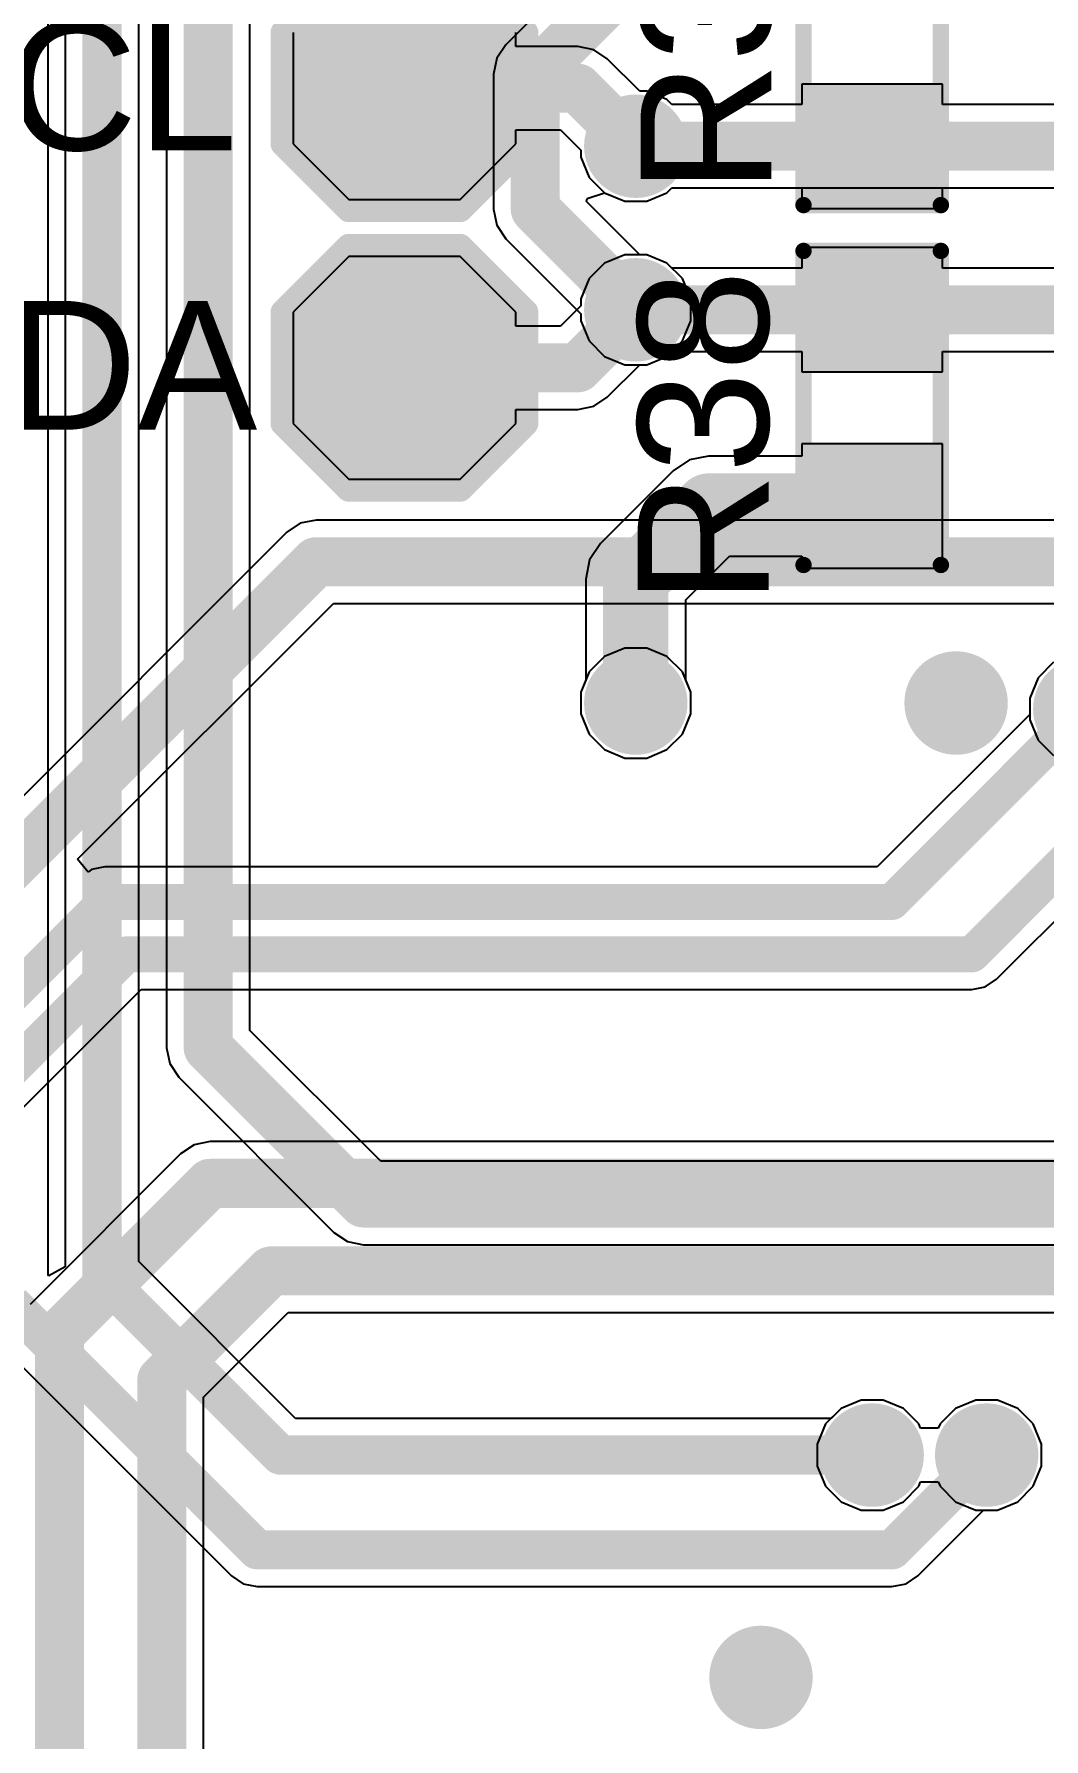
# Model space of a CAD drawing. Header units: millimetres. Extents: x -0.27 to 3.94, y -1.19 to 3.
# Drawn here: x 1.209 to 1.517, y 1.765 to 2.286 of the extents above; entities that cross this region are included whole.
import ezdxf

# ---------------------------------------------------------------- set-up
doc = ezdxf.new("R2010")
doc.units = ezdxf.units.MM
doc.header["$MEASUREMENT"] = 0
for name, color, linetype in [('BottomLayer', 5, 'Continuous'), ('BottomSolder', 6, 'Continuous'), ('TopLayer', 1, 'Continuous'), ('TopOverlay', 2, 'Continuous'), ('TopPaste', 8, 'Continuous'), ('TopSolder', 216, 'Continuous'), ('ViaHoleLayer', 16, 'Continuous')]:
    doc.layers.add(name, color=color, linetype=linetype)
doc.styles.add('Arial', font='', dxfattribs={"height": 0.2})
doc.styles.get('Arial').set_extended_font_data('Arial')

# ---------------------------------------------------------------- blocks, each defined once
blk = doc.blocks.new('R___0603_69')
at = {"layer": 'TopLayer'}
for points in [[(-0.015, 0.0175), (-0.015, -0.0175), (-0.045, -0.0175), (-0.045, 0.0175)], [(0.045, 0.0175), (0.045, -0.0175), (0.015, -0.0175), (0.015, 0.0175)]]:
    blk.add_hatch(color=1, dxfattribs=at).paths.add_polyline_path(points)
at = {"layer": 'TopPaste'}
for points in [[(-0.015, 0.0175), (-0.015, -0.0175), (-0.045, -0.0175), (-0.045, 0.0175)], [(0.045, 0.0175), (0.045, -0.0175), (0.015, -0.0175), (0.015, 0.0175)]]:
    blk.add_hatch(color=8, dxfattribs=at).paths.add_polyline_path(points)
at = {"layer": 'TopSolder'}
for points in [[(-0.011, 0.0215), (-0.011, -0.0215), (-0.049, -0.0215), (-0.049, 0.0215)], [(0.049, 0.0215), (0.049, -0.0215), (0.011, -0.0215), (0.011, 0.0215)]]:
    blk.add_hatch(color=216, dxfattribs=at).paths.add_polyline_path(points)
at = {"layer": 'TopOverlay', "const_width": 0.005}
for points in [[(0.048, 0.021), (-0.048, 0.021)], [(-0.048, -0.021), (-0.048, 0.021)], [(0.048, -0.021), (0.048, 0.021)], [(0.048, -0.021), (-0.048, -0.021)]]:
    blk.add_lwpolyline(points, dxfattribs=at)
at = {"layer": 'TopOverlay', "const_width": 0.0025}
for points in [[(-0.04925, 0.021, 1), (-0.04675, 0.021, 1)], [(-0.04925, 0.021, 1), (-0.04675, 0.021, 1)], [(0.04675, 0.021, 1), (0.04925, 0.021, 1)], [(0.04675, 0.021, 1), (0.04925, 0.021, 1)], [(-0.04925, -0.021, 1), (-0.04675, -0.021, 1)], [(-0.04925, -0.021, 1), (-0.04675, -0.021, 1)], [(0.04675, -0.021, 1), (0.04925, -0.021, 1)], [(0.04675, -0.021, 1), (0.04925, -0.021, 1)]]:
    blk.add_lwpolyline(points, format="xyb", close=True, dxfattribs=at)
blk = doc.blocks.new('R___0603_70')
at = {"layer": 'TopLayer'}
for points in [[(-0.015, 0.0175), (-0.015, -0.0175), (-0.045, -0.0175), (-0.045, 0.0175)], [(0.045, 0.0175), (0.045, -0.0175), (0.015, -0.0175), (0.015, 0.0175)]]:
    blk.add_hatch(color=1, dxfattribs=at).paths.add_polyline_path(points)
at = {"layer": 'TopPaste'}
for points in [[(-0.015, 0.0175), (-0.015, -0.0175), (-0.045, -0.0175), (-0.045, 0.0175)], [(0.045, 0.0175), (0.045, -0.0175), (0.015, -0.0175), (0.015, 0.0175)]]:
    blk.add_hatch(color=8, dxfattribs=at).paths.add_polyline_path(points)
at = {"layer": 'TopSolder'}
for points in [[(-0.011, 0.0215), (-0.011, -0.0215), (-0.049, -0.0215), (-0.049, 0.0215)], [(0.049, 0.0215), (0.049, -0.0215), (0.011, -0.0215), (0.011, 0.0215)]]:
    blk.add_hatch(color=216, dxfattribs=at).paths.add_polyline_path(points)
at = {"layer": 'TopOverlay', "const_width": 0.005}
for points in [[(-0.048, 0.021), (0.048, 0.021)], [(-0.048, 0.021), (-0.048, -0.021)], [(0.048, 0.021), (0.048, -0.021)], [(-0.048, -0.021), (0.048, -0.021)]]:
    blk.add_lwpolyline(points, dxfattribs=at)
at = {"layer": 'TopOverlay', "const_width": 0.0025}
for points in [[(-0.04925, 0.021, 1), (-0.04675, 0.021, 1)], [(-0.04925, 0.021, 1), (-0.04675, 0.021, 1)], [(0.04675, 0.021, 1), (0.04925, 0.021, 1)], [(0.04675, 0.021, 1), (0.04925, 0.021, 1)], [(-0.04925, -0.021, 1), (-0.04675, -0.021, 1)], [(-0.04925, -0.021, 1), (-0.04675, -0.021, 1)], [(0.04675, -0.021, 1), (0.04925, -0.021, 1)], [(0.04675, -0.021, 1), (0.04925, -0.021, 1)]]:
    blk.add_lwpolyline(points, format="xyb", close=True, dxfattribs=at)
blk = doc.blocks.new('T__________115')
at = {"layer": 'TopLayer'}
blk.add_hatch(color=1, dxfattribs=at).paths.add_polyline_path([(0.015, 0.03), (-0.015, 0.03), (-0.03, 0.015), (-0.03, -0.015), (-0.015, -0.03), (0.015, -0.03), (0.03, -0.015), (0.03, 0.015)])
at = {"layer": 'TopPaste'}
blk.add_hatch(color=8, dxfattribs=at).paths.add_polyline_path([(0.015, 0.03), (-0.015, 0.03), (-0.03, 0.015), (-0.03, -0.015), (-0.015, -0.03), (0.015, -0.03), (0.03, -0.015), (0.03, 0.015)])
at = {"layer": 'TopSolder'}
blk.add_hatch(color=216, dxfattribs=at).paths.add_polyline_path([(0.017, 0.034), (-0.017, 0.034), (-0.034, 0.017), (-0.034, -0.017), (-0.017, -0.034), (0.017, -0.034), (0.034, -0.017), (0.034, 0.017)])
at = {"layer": 'TopOverlay', "const_width": 0.00787}
for points in [[(-0.037, 0.017), (-0.017, 0.037)], [(-0.017, 0.037), (0.017, 0.037)], [(-0.017, 0.037), (0.017, 0.037)], [(0.017, 0.037), (0.037, 0.017)], [(-0.037, -0.017), (-0.037, 0.017)], [(0.037, -0.017), (0.037, 0.017)], [(-0.037, -0.017), (-0.017, -0.037)], [(0.017, -0.037), (0.037, -0.017)], [(-0.017, -0.037), (0.017, -0.037)], [(-0.017, -0.037), (0.017, -0.037)]]:
    blk.add_lwpolyline(points, dxfattribs=at)
at = {"layer": 'TopOverlay', "const_width": 0.00394}
for points in [[(-0.01897, 0.037, 1), (-0.01503, 0.037, 1)], [(-0.01897, 0.037, 1), (-0.01503, 0.037, 1)], [(-0.01897, 0.037, 1), (-0.01503, 0.037, 1)], [(0.01503, 0.037, 1), (0.01897, 0.037, 1)], [(0.01503, 0.037, 1), (0.01897, 0.037, 1)], [(0.01503, 0.037, 1), (0.01897, 0.037, 1)], [(-0.03897, 0.017, 1), (-0.03503, 0.017, 1)], [(-0.03897, 0.017, 1), (-0.03503, 0.017, 1)], [(0.03503, 0.017, 1), (0.03897, 0.017, 1)], [(0.03503, 0.017, 1), (0.03897, 0.017, 1)], [(-0.03897, -0.017, 1), (-0.03503, -0.017, 1)], [(-0.03897, -0.017, 1), (-0.03503, -0.017, 1)], [(0.03503, -0.017, 1), (0.03897, -0.017, 1)], [(0.03503, -0.017, 1), (0.03897, -0.017, 1)], [(-0.01897, -0.037, 1), (-0.01503, -0.037, 1)], [(-0.01897, -0.037, 1), (-0.01503, -0.037, 1)], [(-0.01897, -0.037, 1), (-0.01503, -0.037, 1)], [(0.01503, -0.037, 1), (0.01897, -0.037, 1)], [(0.01503, -0.037, 1), (0.01897, -0.037, 1)], [(0.01503, -0.037, 1), (0.01897, -0.037, 1)]]:
    blk.add_lwpolyline(points, format="xyb", close=True, dxfattribs=at)
blk = doc.blocks.new('T__________116')
at = {"layer": 'TopLayer'}
blk.add_hatch(color=1, dxfattribs=at).paths.add_polyline_path([(0.015, 0.03), (-0.015, 0.03), (-0.03, 0.015), (-0.03, -0.015), (-0.015, -0.03), (0.015, -0.03), (0.03, -0.015), (0.03, 0.015)])
at = {"layer": 'TopPaste'}
blk.add_hatch(color=8, dxfattribs=at).paths.add_polyline_path([(0.015, 0.03), (-0.015, 0.03), (-0.03, 0.015), (-0.03, -0.015), (-0.015, -0.03), (0.015, -0.03), (0.03, -0.015), (0.03, 0.015)])
at = {"layer": 'TopSolder'}
blk.add_hatch(color=216, dxfattribs=at).paths.add_polyline_path([(0.017, 0.034), (-0.017, 0.034), (-0.034, 0.017), (-0.034, -0.017), (-0.017, -0.034), (0.017, -0.034), (0.034, -0.017), (0.034, 0.017)])
at = {"layer": 'TopOverlay', "const_width": 0.00787}
for points in [[(-0.037, 0.017), (-0.017, 0.037)], [(-0.017, 0.037), (0.017, 0.037)], [(-0.017, 0.037), (0.017, 0.037)], [(0.017, 0.037), (0.037, 0.017)], [(-0.037, -0.017), (-0.037, 0.017)], [(0.037, -0.017), (0.037, 0.017)], [(-0.037, -0.017), (-0.017, -0.037)], [(0.017, -0.037), (0.037, -0.017)], [(-0.017, -0.037), (0.017, -0.037)], [(-0.017, -0.037), (0.017, -0.037)]]:
    blk.add_lwpolyline(points, dxfattribs=at)
at = {"layer": 'TopOverlay', "const_width": 0.00394}
for points in [[(-0.01897, 0.037, 1), (-0.01503, 0.037, 1)], [(-0.01897, 0.037, 1), (-0.01503, 0.037, 1)], [(-0.01897, 0.037, 1), (-0.01503, 0.037, 1)], [(0.01503, 0.037, 1), (0.01897, 0.037, 1)], [(0.01503, 0.037, 1), (0.01897, 0.037, 1)], [(0.01503, 0.037, 1), (0.01897, 0.037, 1)], [(-0.03897, 0.017, 1), (-0.03503, 0.017, 1)], [(-0.03897, 0.017, 1), (-0.03503, 0.017, 1)], [(0.03503, 0.017, 1), (0.03897, 0.017, 1)], [(0.03503, 0.017, 1), (0.03897, 0.017, 1)], [(-0.03897, -0.017, 1), (-0.03503, -0.017, 1)], [(-0.03897, -0.017, 1), (-0.03503, -0.017, 1)], [(0.03503, -0.017, 1), (0.03897, -0.017, 1)], [(0.03503, -0.017, 1), (0.03897, -0.017, 1)], [(-0.01897, -0.037, 1), (-0.01503, -0.037, 1)], [(-0.01897, -0.037, 1), (-0.01503, -0.037, 1)], [(-0.01897, -0.037, 1), (-0.01503, -0.037, 1)], [(0.01503, -0.037, 1), (0.01897, -0.037, 1)], [(0.01503, -0.037, 1), (0.01897, -0.037, 1)], [(0.01503, -0.037, 1), (0.01897, -0.037, 1)]]:
    blk.add_lwpolyline(points, format="xyb", close=True, dxfattribs=at)

msp = doc.modelspace()

# ---------------------------------------------------------------- hatches: boundary and pattern name
at = {"layer": 'BottomLayer'}
h = msp.add_hatch(color=5, dxfattribs=at)
edge = h.paths.add_edge_path()
edge.add_arc((1.39272, 2.252), 0.01181, 0, 360)
h = msp.add_hatch(color=5, dxfattribs=at)
edge = h.paths.add_edge_path()
edge.add_arc((1.39272, 2.202), 0.01181, 0, 360)
h = msp.add_hatch(color=5, dxfattribs=at)
edge = h.paths.add_edge_path()
edge.add_arc((1.39272, 2.08181), 0.01181, 0, 360)
h = msp.add_hatch(color=5, dxfattribs=at)
edge = h.paths.add_edge_path()
edge.add_arc((1.49065, 2.08181), 0.01181, 0, 360)
h = msp.add_hatch(color=5, dxfattribs=at)
edge = h.paths.add_edge_path()
edge.add_arc((1.465, 1.85195), 0.01181, 0, 360)
h = msp.add_hatch(color=5, dxfattribs=at)
edge = h.paths.add_edge_path()
edge.add_arc((1.5, 1.85195), 0.01181, 0, 360)
h = msp.add_hatch(color=5, dxfattribs=at)
edge = h.paths.add_edge_path()
edge.add_arc((1.431, 1.784), 0.01181, 0, 360)
at = {"layer": 'BottomSolder'}
h = msp.add_hatch(color=6, dxfattribs=at)
edge = h.paths.add_edge_path()
edge.add_arc((1.39272, 2.252), 0.01581, 0, 360)
h = msp.add_hatch(color=6, dxfattribs=at)
edge = h.paths.add_edge_path()
edge.add_arc((1.39272, 2.202), 0.01581, 0, 360)
h = msp.add_hatch(color=6, dxfattribs=at)
edge = h.paths.add_edge_path()
edge.add_arc((1.39272, 2.08181), 0.01581, 0, 360)
h = msp.add_hatch(color=6, dxfattribs=at)
edge = h.paths.add_edge_path()
edge.add_arc((1.49065, 2.08181), 0.01581, 0, 360)
h = msp.add_hatch(color=6, dxfattribs=at)
edge = h.paths.add_edge_path()
edge.add_arc((1.53, 2.08), 0.01581, 0, 360)
h = msp.add_hatch(color=6, dxfattribs=at)
edge = h.paths.add_edge_path()
edge.add_arc((1.465, 1.85195), 0.01581, 0, 360)
h = msp.add_hatch(color=6, dxfattribs=at)
edge = h.paths.add_edge_path()
edge.add_arc((1.5, 1.85195), 0.01581, 0, 360)
h = msp.add_hatch(color=6, dxfattribs=at)
edge = h.paths.add_edge_path()
edge.add_arc((1.431, 1.784), 0.01581, 0, 360)
at = {"layer": 'TopLayer'}
h = msp.add_hatch(color=1, dxfattribs=at)
edge = h.paths.add_edge_path()
edge.add_arc((1.39272, 2.252), 0.01181, 0, 360)
h = msp.add_hatch(color=1, dxfattribs=at)
edge = h.paths.add_edge_path()
edge.add_arc((1.39272, 2.202), 0.01181, 0, 360)
h = msp.add_hatch(color=1, dxfattribs=at)
edge = h.paths.add_edge_path()
edge.add_arc((1.39272, 2.08181), 0.01181, 0, 360)
h = msp.add_hatch(color=1, dxfattribs=at)
edge = h.paths.add_edge_path()
edge.add_arc((1.49065, 2.08181), 0.01181, 0, 360)
h = msp.add_hatch(color=1, dxfattribs=at)
edge = h.paths.add_edge_path()
edge.add_arc((1.465, 1.85195), 0.01181, 0, 360)
h = msp.add_hatch(color=1, dxfattribs=at)
edge = h.paths.add_edge_path()
edge.add_arc((1.5, 1.85195), 0.01181, 0, 360)
h = msp.add_hatch(color=1, dxfattribs=at)
edge = h.paths.add_edge_path()
edge.add_arc((1.431, 1.784), 0.01181, 0, 360)
at = {"layer": 'TopSolder'}
h = msp.add_hatch(color=216, dxfattribs=at)
edge = h.paths.add_edge_path()
edge.add_arc((1.39272, 2.252), 0.01581, 0, 360)
h = msp.add_hatch(color=216, dxfattribs=at)
edge = h.paths.add_edge_path()
edge.add_arc((1.39272, 2.202), 0.01581, 0, 360)
h = msp.add_hatch(color=216, dxfattribs=at)
edge = h.paths.add_edge_path()
edge.add_arc((1.39272, 2.08181), 0.01581, 0, 360)
h = msp.add_hatch(color=216, dxfattribs=at)
edge = h.paths.add_edge_path()
edge.add_arc((1.49065, 2.08181), 0.01581, 0, 360)
h = msp.add_hatch(color=216, dxfattribs=at)
edge = h.paths.add_edge_path()
edge.add_arc((1.53, 2.08), 0.01581, 0, 360)
h = msp.add_hatch(color=216, dxfattribs=at)
edge = h.paths.add_edge_path()
edge.add_arc((1.465, 1.85195), 0.01581, 0, 360)
h = msp.add_hatch(color=216, dxfattribs=at)
edge = h.paths.add_edge_path()
edge.add_arc((1.5, 1.85195), 0.01581, 0, 360)
h = msp.add_hatch(color=216, dxfattribs=at)
edge = h.paths.add_edge_path()
edge.add_arc((1.431, 1.784), 0.01581, 0, 360)
at = {"layer": 'ViaHoleLayer'}
h = msp.add_hatch(color=16, dxfattribs=at)
edge = h.paths.add_edge_path()
edge.add_arc((1.39272, 2.252), 0.00591, 0, 360)
h = msp.add_hatch(color=16, dxfattribs=at)
edge = h.paths.add_edge_path()
edge.add_arc((1.39272, 2.202), 0.00591, 0, 360)
h = msp.add_hatch(color=16, dxfattribs=at)
edge = h.paths.add_edge_path()
edge.add_arc((1.39272, 2.08181), 0.00591, 0, 360)
h = msp.add_hatch(color=16, dxfattribs=at)
edge = h.paths.add_edge_path()
edge.add_arc((1.49065, 2.08181), 0.00591, 0, 360)
h = msp.add_hatch(color=16, dxfattribs=at)
edge = h.paths.add_edge_path()
edge.add_arc((1.465, 1.85195), 0.00591, 0, 360)
h = msp.add_hatch(color=16, dxfattribs=at)
edge = h.paths.add_edge_path()
edge.add_arc((1.5, 1.85195), 0.00591, 0, 360)
h = msp.add_hatch(color=16, dxfattribs=at)
edge = h.paths.add_edge_path()
edge.add_arc((1.431, 1.784), 0.00591, 0, 360)

# ---------------------------------------------------------------- linework, layer by layer
at = {"layer": 'BottomLayer'}
for p, q in [((1.37499, 2.30501), (1.35299, 2.28301)), ((1.35299, 2.28301), (1.35023, 2.27888)), ((1.35023, 2.27888), (1.34926, 2.274)), ((1.34926, 2.274), (1.34926, 2.23272)), ((1.37763, 2.23511), (1.37783, 2.23604)), ((1.37783, 2.23604), (1.38318, 2.23774)), ((1.38318, 2.23774), (1.38332, 2.23769)), ((1.38332, 2.23769), (1.38937, 2.23519)), ((1.39606, 2.23519), (1.40224, 2.23775)), ((1.40224, 2.23775), (1.40375, 2.23926)), ((1.40375, 2.23926), (1.61177, 2.23926)), ((1.34926, 2.23272), (1.35023, 2.22784)), ((1.39393, 2.21881), (1.37763, 2.23511)), ((1.38937, 2.23519), (1.39606, 2.23519)), ((1.35023, 2.22784), (1.35299, 2.2237)), ((1.35299, 2.2237), (1.37591, 2.20079)), ((1.39606, 2.21881), (1.39393, 2.21881)), ((1.40224, 2.21625), (1.39606, 2.21881)), ((1.40697, 2.21152), (1.40224, 2.21625)), ((1.40953, 2.20534), (1.40697, 2.21152)), ((1.40953, 2.19866), (1.40953, 2.20534)), ((1.37591, 2.20079), (1.37591, 2.19866)), ((1.37591, 2.19866), (1.37847, 2.19248)), ((1.40697, 2.19248), (1.40953, 2.19866)), ((1.37847, 2.19248), (1.38319, 2.18775)), ((1.40224, 2.18775), (1.40697, 2.19248)), ((1.38319, 2.18775), (1.38937, 2.18519)), ((1.38937, 2.18519), (1.39606, 2.18519)), ((1.39606, 2.18519), (1.40224, 2.18775)), ((1.29012, 2.13678), (1.28599, 2.13401)), ((1.295, 2.13775), (1.29012, 2.13678)), ((1.67666, 2.13775), (1.295, 2.13775)), ((1.28599, 2.13401), (0.83379, 1.68181)), ((1.22207, 2.03405), (1.30028, 2.11226)), ((1.30028, 2.11226), (1.67138, 2.11226)), ((1.38319, 2.09606), (1.37847, 2.09133)), ((1.38937, 2.09862), (1.38319, 2.09606)), ((1.39606, 2.09862), (1.38937, 2.09862)), ((1.40224, 2.09606), (1.39606, 2.09862)), ((1.40697, 2.09133), (1.40224, 2.09606)), ((1.37847, 2.09133), (1.37591, 2.08516)), ((1.40953, 2.08516), (1.40697, 2.09133)), ((1.51575, 2.08952), (1.51319, 2.08334)), ((1.52048, 2.09425), (1.51575, 2.08952)), ((1.37591, 2.08516), (1.37591, 2.07847)), ((1.40953, 2.07847), (1.40953, 2.08516)), ((1.51319, 2.08334), (1.51319, 2.07833)), ((1.37591, 2.07847), (1.37847, 2.07229)), ((1.40697, 2.07229), (1.40953, 2.07847)), ((1.51319, 2.07833), (1.46657, 2.03171)), ((1.37847, 2.07229), (1.38319, 2.06756)), ((1.40224, 2.06756), (1.40697, 2.07229)), ((1.38319, 2.06756), (1.38937, 2.065)), ((1.38937, 2.065), (1.39606, 2.065)), ((1.39606, 2.065), (1.40224, 2.06756)), ((1.50305, 1.99743), (1.54857, 2.04295)), ((1.22526, 2.03016), (1.22207, 2.03405)), ((1.22635, 2.03089), (1.22526, 2.03016)), ((1.23044, 2.03171), (1.22635, 2.03089)), ((1.46657, 2.03171), (1.23044, 2.03171)), ((1.49957, 1.99511), (1.50305, 1.99743)), ((1.15595, 1.90873), (1.24151, 1.99429)), ((1.24151, 1.99429), (1.49548, 1.99429)), ((1.49548, 1.99429), (1.49957, 1.99511)), ((1.25354, 1.94401), (1.20752, 1.89799)), ((1.25768, 1.94677), (1.25354, 1.94401)), ((1.26255, 1.94775), (1.25768, 1.94677)), ((1.767, 1.94775), (1.26255, 1.94775)), ((1.26056, 1.86962), (1.28643, 1.89548)), ((1.28643, 1.89548), (1.74454, 1.89548)), ((1.26056, 1.64493), (1.26056, 1.86962)), ((1.45548, 1.8662), (1.45075, 1.86147)), ((1.46166, 1.86876), (1.45548, 1.8662)), ((1.46834, 1.86876), (1.46166, 1.86876)), ((1.47452, 1.8662), (1.46834, 1.86876)), ((1.47925, 1.86147), (1.47452, 1.8662)), ((1.49048, 1.8662), (1.48575, 1.86147)), ((1.49666, 1.86876), (1.49048, 1.8662)), ((1.50334, 1.86876), (1.49666, 1.86876)), ((1.50952, 1.8662), (1.50334, 1.86876)), ((1.51425, 1.86147), (1.50952, 1.8662)), ((1.45075, 1.86147), (1.44819, 1.85529)), ((1.47979, 1.86016), (1.47925, 1.86147)), ((1.48575, 1.86147), (1.48521, 1.86016)), ((1.51681, 1.85529), (1.51425, 1.86147)), ((1.44819, 1.85529), (1.44819, 1.84861)), ((1.48521, 1.86016), (1.47979, 1.86016)), ((1.51681, 1.84861), (1.51681, 1.85529)), ((1.44819, 1.84861), (1.45075, 1.84243)), ((1.51425, 1.84243), (1.51681, 1.84861)), ((1.45075, 1.84243), (1.45548, 1.8377)), ((1.47452, 1.8377), (1.47925, 1.84243)), ((1.47925, 1.84243), (1.47979, 1.84374)), ((1.47979, 1.84374), (1.48521, 1.84374)), ((1.48521, 1.84374), (1.48575, 1.84243)), ((1.48575, 1.84243), (1.49048, 1.8377)), ((1.50952, 1.8377), (1.51425, 1.84243)), ((1.45548, 1.8377), (1.46166, 1.83514)), ((1.46166, 1.83514), (1.46834, 1.83514)), ((1.46834, 1.83514), (1.47452, 1.8377)), ((1.49048, 1.8377), (1.49666, 1.83514)), ((1.49666, 1.83514), (1.50334, 1.83514)), ((1.50334, 1.83514), (1.50952, 1.8377))]:
    msp.add_line(p, q, dxfattribs=at)
for points, const_width in [([(1.362, 2.274), (1.384, 2.296)], 0.015), ([(1.362, 2.23272), (1.362, 2.274)], 0.015), ([(1.39272, 2.252), (1.61177, 2.252)], 0.015), ([(1.362, 2.23272), (1.39272, 2.202)], 0.015), ([(0.835, 1.665), (1.295, 2.125)], 0.015), ([(1.295, 2.125), (1.67666, 2.125)], 0.015), ([(1.471, 2.021), (1.53, 2.08)], 0.011), ([(1.49548, 2.005), (1.55024, 2.05976)], 0.011), ([(1.12293, 1.91348), (1.23044, 2.021)], 0.011), ([(1.23044, 2.021), (1.471, 2.021)], 0.011), ([(1.14524, 1.91317), (1.23707, 2.005)], 0.011), ([(1.23707, 2.005), (1.49548, 2.005)], 0.011), ([(1.21653, 1.88898), (1.26255, 1.935)], 0.015), ([(1.26255, 1.935), (1.767, 1.935)], 0.015), ([(1.24782, 1.8749), (1.28115, 1.90823)], 0.015), ([(1.28115, 1.90823), (1.74982, 1.90823)], 0.015), ([(1.21653, 1.65484), (1.21653, 1.88898)], 0.015), ([(1.24782, 1.64493), (1.24782, 1.8749)], 0.015)]:
    msp.add_lwpolyline(points, dxfattribs=dict(at, const_width=const_width))
for points, const_width in [([(1.35825, 2.274, 1), (1.36575, 2.274, 1)], 0.0075), ([(1.35825, 2.274, 1), (1.36575, 2.274, 1)], 0.0075), ([(1.38897, 2.252, 1), (1.39647, 2.252, 1)], 0.0075), ([(1.35825, 2.23272, 1), (1.36575, 2.23272, 1)], 0.0075), ([(1.35825, 2.23272, 1), (1.36575, 2.23272, 1)], 0.0075), ([(1.38897, 2.202, 1), (1.39647, 2.202, 1)], 0.0075), ([(1.29125, 2.125, 1), (1.29875, 2.125, 1)], 0.0075), ([(1.29125, 2.125, 1), (1.29875, 2.125, 1)], 0.0075), ([(1.22769, 2.021, 1), (1.23319, 2.021, 1)], 0.0055), ([(1.22769, 2.021, 1), (1.23319, 2.021, 1)], 0.0055), ([(1.46825, 2.021, 1), (1.47375, 2.021, 1)], 0.0055), ([(1.46825, 2.021, 1), (1.47375, 2.021, 1)], 0.0055), ([(1.23432, 2.005, 1), (1.23982, 2.005, 1)], 0.0055), ([(1.23432, 2.005, 1), (1.23982, 2.005, 1)], 0.0055), ([(1.49273, 2.005, 1), (1.49823, 2.005, 1)], 0.0055), ([(1.49273, 2.005, 1), (1.49823, 2.005, 1)], 0.0055), ([(1.2588, 1.935, 1), (1.2663, 1.935, 1)], 0.0075), ([(1.2588, 1.935, 1), (1.2663, 1.935, 1)], 0.0075), ([(1.2774, 1.90823, 1), (1.2849, 1.90823, 1)], 0.0075), ([(1.2774, 1.90823, 1), (1.2849, 1.90823, 1)], 0.0075), ([(1.21278, 1.88898, 1), (1.22028, 1.88898, 1)], 0.0075), ([(1.21278, 1.88898, 1), (1.22028, 1.88898, 1)], 0.0075), ([(1.24407, 1.8749, 1), (1.25157, 1.8749, 1)], 0.0075), ([(1.24407, 1.8749, 1), (1.25157, 1.8749, 1)], 0.0075)]:
    msp.add_lwpolyline(points, format="xyb", close=True, dxfattribs=dict(at, const_width=const_width))
at = {"layer": 'TopLayer'}
for p, q in [((1.2131, 1.90681), (1.2131, 2.44024)), ((1.2183, 2.42352), (1.2183, 1.90952)), ((1.24074, 1.91113), (1.24074, 2.41887)), ((1.24926, 2.35), (1.24926, 1.97647)), ((1.27475, 1.98174), (1.27475, 2.34472)), ((1.288, 2.28672), (1.288, 2.25272)), ((1.356, 2.28246), (1.356, 2.28672)), ((1.375, 2.28246), (1.356, 2.28246)), ((1.37988, 2.28149), (1.375, 2.28246)), ((1.38401, 2.27873), (1.37988, 2.28149)), ((1.39393, 2.26881), (1.38401, 2.27873)), ((1.39606, 2.26881), (1.39393, 2.26881)), ((1.40224, 2.26625), (1.39606, 2.26881)), ((1.4865, 2.271), (1.4435, 2.271)), ((1.4435, 2.271), (1.4435, 2.26475)), ((1.4865, 2.26475), (1.4865, 2.271)), ((1.40375, 2.26475), (1.40224, 2.26625)), ((1.4435, 2.26475), (1.40375, 2.26475)), ((1.59645, 2.26475), (1.4865, 2.26475)), ((1.356, 2.25272), (1.356, 2.25697)), ((1.356, 2.25697), (1.36972, 2.25697)), ((1.36972, 2.25697), (1.37591, 2.25079)), ((1.288, 2.25272), (1.305, 2.23572)), ((1.339, 2.23572), (1.356, 2.25272)), ((1.37591, 2.25079), (1.37591, 2.24866)), ((1.37591, 2.24866), (1.37847, 2.24248)), ((1.37847, 2.24248), (1.38319, 2.23775)), ((1.305, 2.23572), (1.339, 2.23572)), ((1.38319, 2.23775), (1.38937, 2.23519)), ((1.39606, 2.23519), (1.40224, 2.23775)), ((1.40224, 2.23775), (1.40375, 2.23926)), ((1.40375, 2.23926), (1.4435, 2.23926)), ((1.4435, 2.23926), (1.4435, 2.233)), ((1.4865, 2.233), (1.4865, 2.23926)), ((1.4865, 2.23926), (1.59645, 2.23926)), ((1.38937, 2.23519), (1.39606, 2.23519)), ((1.4435, 2.233), (1.4865, 2.233)), ((1.4865, 2.221), (1.4435, 2.221)), ((1.4435, 2.221), (1.4435, 2.21475)), ((1.4865, 2.21475), (1.4865, 2.221)), ((1.305, 2.21828), (1.288, 2.20128)), ((1.339, 2.21828), (1.305, 2.21828)), ((1.356, 2.20128), (1.339, 2.21828)), ((1.38319, 2.21625), (1.37847, 2.21152)), ((1.38937, 2.21881), (1.38319, 2.21625)), ((1.39606, 2.21881), (1.38937, 2.21881)), ((1.40224, 2.21625), (1.39606, 2.21881)), ((1.40375, 2.21475), (1.40224, 2.21625)), ((1.4435, 2.21475), (1.40375, 2.21475)), ((1.59645, 2.21475), (1.4865, 2.21475)), ((1.37847, 2.21152), (1.37591, 2.20534)), ((1.37591, 2.20534), (1.37591, 2.20321)), ((1.288, 2.20128), (1.288, 2.16728)), ((1.356, 2.19703), (1.356, 2.20128)), ((1.37591, 2.20321), (1.36972, 2.19703)), ((1.36972, 2.19703), (1.356, 2.19703)), ((1.40224, 2.18775), (1.40375, 2.18926)), ((1.40375, 2.18926), (1.4435, 2.18926)), ((1.4435, 2.18926), (1.4435, 2.183)), ((1.4865, 2.183), (1.4865, 2.18926)), ((1.4865, 2.18926), (1.59645, 2.18926)), ((1.38401, 2.17527), (1.39393, 2.18519)), ((1.39393, 2.18519), (1.39606, 2.18519)), ((1.39606, 2.18519), (1.40224, 2.18775)), ((1.4435, 2.183), (1.4865, 2.183)), ((1.37988, 2.17251), (1.38401, 2.17527)), ((1.356, 2.16728), (1.356, 2.17154)), ((1.356, 2.17154), (1.375, 2.17154)), ((1.375, 2.17154), (1.37988, 2.17251)), ((1.288, 2.16728), (1.305, 2.15028)), ((1.339, 2.15028), (1.356, 2.16728)), ((1.415, 2.15729), (1.40915, 2.15613)), ((1.4435, 2.15729), (1.415, 2.15729)), ((1.4865, 2.161), (1.4435, 2.161)), ((1.4435, 2.161), (1.4435, 2.15729)), ((1.4865, 2.123), (1.4865, 2.161)), ((1.40419, 2.15281), (1.3819, 2.13053)), ((1.40915, 2.15613), (1.40419, 2.15281)), ((1.305, 2.15028), (1.339, 2.15028)), ((1.3819, 2.13053), (1.37859, 2.12557)), ((1.40801, 2.11338), (1.42134, 2.12671)), ((1.42134, 2.12671), (1.4435, 2.12671)), ((1.4435, 2.12671), (1.4435, 2.123)), ((1.37859, 2.12557), (1.37742, 2.11972)), ((1.4435, 2.123), (1.4865, 2.123)), ((1.37742, 2.11972), (1.37742, 2.08882)), ((1.40801, 2.08882), (1.40801, 2.11338)), ((1.51575, 2.08952), (1.51319, 2.08334)), ((1.52048, 2.09425), (1.51575, 2.08952)), ((1.37742, 2.08882), (1.37591, 2.08516)), ((1.37591, 2.08516), (1.37591, 2.07847)), ((1.40953, 2.08516), (1.40801, 2.08882)), ((1.40953, 2.07847), (1.40953, 2.08516)), ((1.51319, 2.08334), (1.51319, 2.07666)), ((1.37591, 2.07847), (1.37847, 2.07229)), ((1.40697, 2.07229), (1.40953, 2.07847)), ((1.51319, 2.07666), (1.51575, 2.07048)), ((1.37847, 2.07229), (1.38319, 2.06756)), ((1.40224, 2.06756), (1.40697, 2.07229)), ((1.51575, 2.07048), (1.52048, 2.06575)), ((1.38319, 2.06756), (1.38937, 2.065)), ((1.38937, 2.065), (1.39606, 2.065)), ((1.39606, 2.065), (1.40224, 2.06756)), ((1.31475, 1.94175), (1.27475, 1.98174)), ((1.24926, 1.97647), (1.25023, 1.97159)), ((1.25023, 1.97159), (1.25299, 1.96745)), ((1.25299, 1.96745), (1.30045, 1.91999)), ((2.13778, 1.94175), (1.31475, 1.94175)), ((1.30045, 1.91999), (1.30459, 1.91723)), ((1.30459, 1.91723), (1.30947, 1.91626)), ((1.30947, 1.91626), (1.86749, 1.91626)), ((1.2183, 1.90952), (1.2133, 1.90669)), ((1.2887, 1.86317), (1.24074, 1.91113)), ((1.2133, 1.90669), (1.2131, 1.90681)), ((1.19396, 1.89018), (1.26907, 1.81507)), ((1.45548, 1.8662), (1.45244, 1.86317)), ((1.46166, 1.86876), (1.45548, 1.8662)), ((1.46834, 1.86876), (1.46166, 1.86876)), ((1.47452, 1.8662), (1.46834, 1.86876)), ((1.47925, 1.86147), (1.47452, 1.8662)), ((1.49048, 1.8662), (1.48575, 1.86147)), ((1.49666, 1.86876), (1.49048, 1.8662)), ((1.50334, 1.86876), (1.49666, 1.86876)), ((1.50952, 1.8662), (1.50334, 1.86876)), ((1.51425, 1.86147), (1.50952, 1.8662)), ((1.45244, 1.86317), (1.2887, 1.86317)), ((1.47979, 1.86016), (1.47925, 1.86147)), ((1.48575, 1.86147), (1.48521, 1.86016)), ((1.51681, 1.85529), (1.51425, 1.86147)), ((1.48521, 1.86016), (1.47979, 1.86016)), ((1.51681, 1.84861), (1.51681, 1.85529)), ((1.51425, 1.84243), (1.51681, 1.84861)), ((1.50952, 1.8377), (1.51425, 1.84243)), ((1.47898, 1.81507), (1.49905, 1.83514)), ((1.49905, 1.83514), (1.50334, 1.83514)), ((1.50334, 1.83514), (1.50952, 1.8377)), ((1.26907, 1.81507), (1.26907, 1.81507)), ((1.26907, 1.81507), (1.27271, 1.81264)), ((1.47534, 1.81264), (1.47898, 1.81507)), ((1.27271, 1.81264), (1.277, 1.81178)), ((1.277, 1.81178), (1.277, 1.81178)), ((1.277, 1.81178), (1.47105, 1.81178)), ((1.47105, 1.81178), (1.47534, 1.81264)), ((1.47105, 1.81178), (1.47105, 1.81178))]:
    msp.add_line(p, q, dxfattribs=at)
for points, const_width in [([(1.22952, 1.90648), (1.22952, 2.42352)], 0.012), ([(1.262, 1.97647), (1.262, 2.35)], 0.015), ([(1.322, 2.26972), (1.375, 2.26972)], 0.015), ([(1.375, 2.26972), (1.39272, 2.252)], 0.015), ([(1.39272, 2.252), (1.465, 2.252)], 0.015), ([(1.465, 2.252), (1.62997, 2.252)], 0.015), ([(1.375, 2.18428), (1.39272, 2.202)], 0.015), ([(1.39272, 2.202), (1.465, 2.202)], 0.015), ([(1.465, 2.202), (1.62997, 2.202)], 0.015), ([(1.322, 2.18428), (1.375, 2.18428)], 0.015), ([(1.39272, 2.11972), (1.415, 2.142)], 0.02), ([(1.415, 2.142), (1.465, 2.142)], 0.02), ([(1.39272, 2.08181), (1.39272, 2.11972)], 0.02), ([(1.262, 1.97647), (1.30947, 1.929)], 0.015), ([(1.30947, 1.929), (2.267, 1.929)], 0.015), ([(1.22952, 1.90648), (1.28405, 1.85195)], 0.012), ([(1.20189, 1.89811), (1.277, 1.823)], 0.012), ([(1.28405, 1.85195), (1.465, 1.85195)], 0.012), ([(1.47105, 1.823), (1.5, 1.85195)], 0.012), ([(1.277, 1.823), (1.47105, 1.823)], 0.012)]:
    msp.add_lwpolyline(points, dxfattribs=dict(at, const_width=const_width))
for points, const_width in [([(1.31825, 2.26972, 1), (1.32575, 2.26972, 1)], 0.0075), ([(1.37125, 2.26972, 1), (1.37875, 2.26972, 1)], 0.0075), ([(1.37125, 2.26972, 1), (1.37875, 2.26972, 1)], 0.0075), ([(1.38897, 2.252, 1), (1.39647, 2.252, 1)], 0.0075), ([(1.38897, 2.252, 1), (1.39647, 2.252, 1)], 0.0075), ([(1.46125, 2.252, 1), (1.46875, 2.252, 1)], 0.0075), ([(1.46125, 2.252, 1), (1.46875, 2.252, 1)], 0.0075), ([(1.38897, 2.202, 1), (1.39647, 2.202, 1)], 0.0075), ([(1.38897, 2.202, 1), (1.39647, 2.202, 1)], 0.0075), ([(1.46125, 2.202, 1), (1.46875, 2.202, 1)], 0.0075), ([(1.46125, 2.202, 1), (1.46875, 2.202, 1)], 0.0075), ([(1.31825, 2.18428, 1), (1.32575, 2.18428, 1)], 0.0075), ([(1.37125, 2.18428, 1), (1.37875, 2.18428, 1)], 0.0075), ([(1.37125, 2.18428, 1), (1.37875, 2.18428, 1)], 0.0075), ([(1.41, 2.142, 1), (1.42, 2.142, 1)], 0.01), ([(1.41, 2.142, 1), (1.42, 2.142, 1)], 0.01), ([(1.46, 2.142, 1), (1.47, 2.142, 1)], 0.01), ([(1.38772, 2.11972, 1), (1.39772, 2.11972, 1)], 0.01), ([(1.38772, 2.11972, 1), (1.39772, 2.11972, 1)], 0.01), ([(1.38772, 2.08181, 1), (1.39772, 2.08181, 1)], 0.01), ([(1.25825, 1.97647, 1), (1.26575, 1.97647, 1)], 0.0075), ([(1.25825, 1.97647, 1), (1.26575, 1.97647, 1)], 0.0075), ([(1.30572, 1.929, 1), (1.31322, 1.929, 1)], 0.0075), ([(1.30572, 1.929, 1), (1.31322, 1.929, 1)], 0.0075), ([(1.22652, 1.90648, 1), (1.23252, 1.90648, 1)], 0.006), ([(1.22652, 1.90648, 1), (1.23252, 1.90648, 1)], 0.006), ([(1.28105, 1.85195, 1), (1.28705, 1.85195, 1)], 0.006), ([(1.28105, 1.85195, 1), (1.28705, 1.85195, 1)], 0.006), ([(1.462, 1.85195, 1), (1.468, 1.85195, 1)], 0.006), ([(1.497, 1.85195, 1), (1.503, 1.85195, 1)], 0.006), ([(1.274, 1.823, 1), (1.28, 1.823, 1)], 0.006), ([(1.274, 1.823, 1), (1.28, 1.823, 1)], 0.006), ([(1.46805, 1.823, 1), (1.47405, 1.823, 1)], 0.006), ([(1.46805, 1.823, 1), (1.47405, 1.823, 1)], 0.006)]:
    msp.add_lwpolyline(points, format="xyb", close=True, dxfattribs=dict(at, const_width=const_width))

# ---------------------------------------------------------------- block references
for name, p, rotation in [('R___0603_70', (1.465, 2.282), 90), ('R___0603_69', (1.465, 2.172), 270)]:
    msp.add_blockref(name, p, dxfattribs=dict(rotation=rotation))
for name, p in [('T__________116', (1.322, 2.26972)), ('T__________115', (1.322, 2.18428))]:
    msp.add_blockref(name, p)

# ---------------------------------------------------------------- texts
at = {"layer": 'TopOverlay', "style": 'Arial'}
for s, p in [('R37', (1.43417, 2.23739)), ('R38', (1.4333, 2.11173))]:
    msp.add_text(s, height=0.04, rotation=90, dxfattribs=at).set_placement(p)
for s, p in [('SCL', (1.16395, 2.25079)), ('SDA', (1.16395, 2.16536))]:
    msp.add_text(s, height=0.03937, dxfattribs=at).set_placement(p)

doc.saveas('drawing.dxf')
